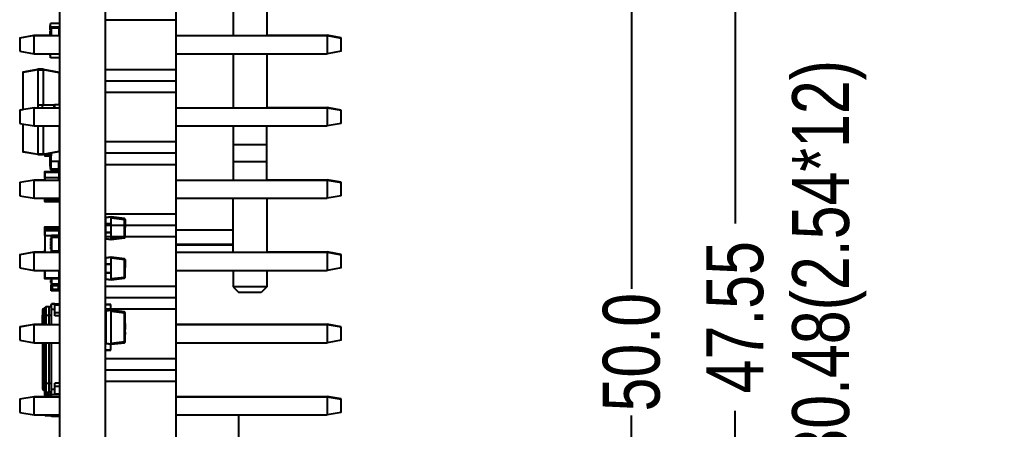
# Model space of a CAD drawing. Header units: inches. Extents: x -29 to 164, y -51 to 83.
# Drawn here: x -28.01 to 6.91, y 14.57 to 28.96 of the extents above; entities that cross this region are included whole.
import ezdxf

# ---------------------------------------------------------------- set-up
doc = ezdxf.new("R2010")
doc.units = ezdxf.units.IN
doc.header["$LTSCALE"] = 1.21
doc.header["$MEASUREMENT"] = 0
doc.header["$PDMODE"] = 3
doc.header["$PDSIZE"] = 0.3125
doc.layers.get('0').update_dxf_attribs({"linetype": 'CONTINUOUS'})
doc.layers.get('Defpoints').update_dxf_attribs({"linetype": 'CONTINUOUS'})
doc.layers.add('DIM', color=3, linetype='CONTINUOUS')
doc.styles.get("Standard").update_dxf_attribs({"font": 'txt', "width": 0.8})
doc.dimstyles.get("Standard").update_dxf_attribs({"dimtxt": 0.15625, "dimasz": 0.1875, "dimexe": 0.125, "dimexo": 0.0625, "dimgap": 0.09, "dimtad": 0, "dimtih": 1, "dimtoh": 1, "dimzin": 4, "dimdsep": 46, "dimtxsty": 'STANDARD', "dimblk": '_FILLED', "dimblk1": '_FILLED', "dimblk2": '_FILLED', "dimcen": 0.09, "dimazin": 1, "dimtp": 0.01, "dimtm": 0.01, "dimtfac": 1, "dimtofl": 0, "dimtmove": 0, "dimatfit": 3, "dimldrblk": '_FILLED', "dimfxl": 1, "dimtolj": 1, "dimtzin": 4, "dimarcsym": 0})

# ---------------------------------------------------------------- blocks, each defined once
blk = doc.blocks.new('_FILLED')
at = {"color": 0, "linetype": 'ByBlock'}
blk.add_solid([(0, 0), (-1, 0.167), (-1, -0.167)], dxfattribs=at)
blk = doc.blocks.new('*D3')
at = {"layer": 'Defpoints', "color": 0}
for p in [(9.128, 35.713), (0.441, 5.233), (9.135, 5.233)]:
    blk.add_point(p, dxfattribs=at)
at = {"layer": 'DIM', "color": 0, "lineweight": -2}
for p, q in [((9.066, 35.713), (0.316, 35.713)), ((0.441, 33.713), (0.441, 29.496)), ((0.441, 7.233), (0.441, 11.45)), ((9.072, 5.233), (0.316, 5.233))]:
    blk.add_line(p, q, dxfattribs=at)
at = {"layer": 'DIM', "color": 0, "lineweight": -2, "xscale": 2, "yscale": 2, "zscale": 2}
for p, rotation in [((0.441, 35.713), 90), ((0.441, 5.233), 270)]:
    blk.add_blockref('_FILLED', p, dxfattribs=dict(at, rotation=rotation))
at = {"layer": 'DIM', "color": 0, "insert": (0.441, 20.473), "char_height": 2, "attachment_point": 5, "rotation": 90}
blk.add_mtext('\\A1;30.48(2.54*12)', dxfattribs=at)
blk = doc.blocks.new('*D4')
at = {"layer": 'Defpoints', "color": 0}
for p in [(-6.502, 42.283), (9.879, 42.283), (9.889, -7.727)]:
    blk.add_point(p, dxfattribs=at)
at = {"layer": 'DIM', "color": 0, "lineweight": -2}
for p, q in [((9.816, 42.283), (-6.627, 42.283)), ((-6.502, 40.283), (-6.502, 19.501)), ((-6.502, -5.727), (-6.502, 15.055)), ((9.827, -7.727), (-6.627, -7.727))]:
    blk.add_line(p, q, dxfattribs=at)
at = {"layer": 'DIM', "color": 0, "lineweight": -2, "xscale": 2, "yscale": 2, "zscale": 2}
for p, rotation in [((-6.502, 42.283), 90), ((-6.502, -7.727), 270)]:
    blk.add_blockref('_FILLED', p, dxfattribs=dict(at, rotation=rotation))
at = {"layer": 'DIM', "color": 0, "insert": (-6.502, 17.278), "char_height": 2, "attachment_point": 5, "rotation": 90}
blk.add_mtext('\\A1;50.0', dxfattribs=at)
blk = doc.blocks.new('*D11')
at = {"layer": 'Defpoints', "color": 0}
for p in [(-2.864, 42.283), (10.339, 42.283), (10.339, -5.267)]:
    blk.add_point(p, dxfattribs=at)
at = {"layer": 'DIM', "color": 0, "lineweight": -2}
for p, q in [((10.276, 42.283), (-2.989, 42.283)), ((-2.864, 40.283), (-2.864, 21.798)), ((-2.864, -3.267), (-2.864, 15.218)), ((10.276, -5.267), (-2.989, -5.267))]:
    blk.add_line(p, q, dxfattribs=at)
at = {"layer": 'DIM', "color": 0, "lineweight": -2, "xscale": 2, "yscale": 2, "zscale": 2}
for p, rotation in [((-2.864, 42.283), 90), ((-2.864, -5.267), 270)]:
    blk.add_blockref('_FILLED', p, dxfattribs=dict(at, rotation=rotation))
at = {"layer": 'DIM', "color": 0, "insert": (-2.864, 18.508), "char_height": 2, "attachment_point": 5, "rotation": 90}
blk.add_mtext('\\A1;47.55', dxfattribs=at)

msp = doc.modelspace()

# ---------------------------------------------------------------- linework, layer by layer
at = {"color": 7, "linetype": 'Continuous'}
for p, q in [((-26.608, -7.727), (-26.608, 42.283)), ((-25.008, 42.283), (-25.008, -7.727)), ((-22.508, 3.963), (-22.508, 36.583)), ((-20.508, 30.313), (-20.508, 28.413)), ((-19.328, 30.313), (-19.328, 28.413)), ((-26.943, 28.602), (-26.943, 28.76)), ((-26.933, 28.76), (-26.943, 28.76)), ((-26.933, 28.756), (-26.943, 28.756)), ((-26.933, 28.701), (-26.933, 28.841)), ((-26.608, 28.841), (-26.933, 28.841)), ((-26.608, 28.841), (-26.933, 28.841)), ((-26.933, 28.7), (-26.933, 28.701)), ((-26.608, 28.701), (-26.933, 28.701)), ((-26.608, 28.701), (-26.933, 28.701)), ((-26.933, 28.699), (-26.933, 28.7)), ((-26.608, 28.7), (-26.933, 28.7)), ((-26.608, 28.7), (-26.933, 28.7)), ((-26.933, 28.599), (-26.933, 28.699)), ((-26.608, 28.699), (-26.933, 28.699)), ((-26.608, 28.699), (-26.933, 28.699)), ((-26.933, 28.649), (-26.908, 28.649)), ((-26.908, 28.841), (-26.908, 28.841)), ((-26.908, 28.674), (-26.908, 28.413)), ((-26.633, 28.674), (-26.908, 28.674)), ((-26.633, 28.841), (-26.633, 28.841)), ((-26.633, 28.674), (-26.633, 28.413)), ((-25.008, 28.963), (-22.508, 28.963)), ((-28.008, 28.334), (-27.508, 28.422)), ((-27.508, 28.413), (-28.008, 28.325)), ((-28.008, 28.334), (-28.008, 28.325)), ((-28.008, 28.325), (-28.008, 27.861)), ((-27.508, 28.413), (-27.508, 28.422)), ((-27.508, 28.422), (-26.943, 28.422)), ((-27.508, 27.773), (-27.508, 28.413)), ((-27.508, 28.413), (-26.608, 28.413)), ((-26.933, 28.606), (-26.943, 28.606)), ((-26.933, 28.602), (-26.943, 28.602)), ((-26.943, 28.461), (-26.943, 28.565)), ((-26.933, 28.565), (-26.943, 28.565)), ((-26.933, 28.564), (-26.943, 28.564)), ((-26.933, 28.563), (-26.943, 28.563)), ((-26.933, 28.513), (-26.943, 28.513)), ((-26.933, 28.461), (-26.943, 28.461)), ((-26.943, 28.413), (-26.943, 28.449)), ((-26.933, 28.449), (-26.943, 28.449)), ((-26.933, 28.449), (-26.943, 28.449)), ((-26.933, 28.448), (-26.943, 28.448)), ((-26.933, 28.442), (-26.943, 28.442)), ((-26.933, 28.599), (-26.933, 28.413)), ((-26.933, 28.599), (-26.908, 28.599)), ((-26.633, 28.599), (-26.608, 28.599)), ((-26.608, 28.511), (-26.633, 28.511)), ((-26.633, 28.422), (-26.608, 28.422)), ((-22.508, 28.413), (-17.208, 28.413)), ((-19.328, 28.422), (-17.208, 28.422)), ((-17.208, 28.422), (-17.208, 28.413)), ((-16.708, 28.334), (-17.208, 28.422)), ((-17.208, 28.413), (-17.208, 27.773)), ((-17.208, 28.413), (-16.708, 28.325)), ((-16.708, 28.325), (-16.708, 28.334)), ((-16.708, 27.861), (-16.708, 28.325)), ((-28.008, 27.861), (-27.508, 27.773)), ((-27.508, 27.773), (-26.608, 27.773)), ((-26.943, 27.708), (-26.943, 27.773)), ((-26.933, 27.708), (-26.943, 27.708)), ((-26.933, 27.627), (-26.933, 27.773)), ((-26.608, 27.627), (-26.933, 27.627)), ((-22.508, 27.773), (-17.208, 27.773)), ((-20.508, 27.773), (-20.508, 25.873)), ((-19.328, 27.773), (-19.328, 25.873)), ((-16.708, 27.861), (-17.208, 27.773)), ((-27.908, 27.113), (-27.908, 25.803)), ((-27.908, 27.113), (-27.891, 27.113)), ((-27.891, 27.133), (-27.373, 27.224)), ((-27.373, 27.205), (-27.891, 27.113)), ((-27.891, 27.113), (-27.891, 27.133)), ((-27.891, 25.806), (-27.891, 27.113)), ((-27.193, 27.224), (-27.373, 27.224)), ((-27.373, 27.205), (-27.373, 27.224)), ((-27.373, 27.204), (-27.373, 25.873)), ((-27.373, 27.204), (-27.193, 27.204)), ((-27.193, 27.224), (-26.624, 27.124)), ((-27.193, 27.204), (-27.193, 27.224)), ((-27.193, 27.205), (-27.193, 25.974)), ((-26.624, 27.104), (-27.193, 27.205)), ((-26.624, 27.124), (-26.624, 27.104)), ((-26.624, 27.104), (-26.624, 25.974)), ((-25.008, 27.223), (-22.508, 27.223)), ((-25.008, 26.823), (-22.508, 26.823)), ((-25.008, 26.423), (-22.508, 26.423)), ((-27.508, 25.873), (-28.008, 25.785)), ((-27.508, 25.233), (-27.508, 25.873)), ((-27.508, 25.873), (-26.608, 25.873)), ((-27.373, 25.974), (-26.788, 25.974)), ((-27.218, 25.873), (-27.218, 25.974)), ((-26.805, 25.873), (-26.805, 25.974)), ((-26.788, 25.974), (-26.788, 25.873)), ((-26.608, 25.974), (-26.788, 25.974)), ((-22.508, 25.873), (-17.208, 25.873)), ((-19.328, 25.882), (-17.208, 25.882)), ((-17.208, 25.882), (-17.208, 25.873)), ((-16.708, 25.794), (-17.208, 25.882)), ((-17.208, 25.873), (-17.208, 25.233)), ((-17.208, 25.873), (-16.708, 25.785)), ((-28.008, 25.794), (-27.908, 25.812)), ((-28.008, 25.794), (-28.008, 25.785)), ((-28.008, 25.785), (-28.008, 25.321)), ((-16.708, 25.785), (-16.708, 25.794)), ((-16.708, 25.321), (-16.708, 25.785)), ((-28.008, 25.321), (-27.508, 25.233)), ((-27.908, 25.303), (-27.908, 24.335)), ((-27.891, 24.335), (-27.891, 25.3)), ((-27.508, 25.233), (-26.608, 25.233)), ((-27.373, 25.233), (-27.373, 24.244)), ((-27.193, 25.233), (-27.193, 24.244)), ((-26.624, 25.233), (-26.624, 24.344)), ((-22.508, 25.233), (-17.208, 25.233)), ((-20.508, 25.233), (-20.508, 23.333)), ((-19.328, 23.333), (-19.328, 25.233)), ((-16.708, 25.321), (-17.208, 25.233)), ((-25.008, 24.683), (-22.508, 24.683)), ((-19.328, 24.574), (-20.508, 24.574)), ((-27.891, 24.335), (-27.908, 24.335)), ((-27.891, 24.335), (-27.373, 24.244)), ((-27.891, 24.316), (-27.891, 24.335)), ((-27.373, 24.224), (-27.891, 24.316)), ((-27.193, 24.244), (-27.373, 24.244)), ((-27.373, 24.224), (-27.373, 24.244)), ((-27.373, 24.224), (-27.193, 24.224)), ((-27.193, 24.244), (-26.624, 24.344)), ((-26.624, 24.325), (-27.193, 24.224)), ((-27.193, 24.224), (-27.193, 24.244)), ((-27.143, 24.233), (-27.143, 24.207)), ((-26.943, 24.207), (-27.143, 24.207)), ((-27.123, 24.187), (-27.123, 24.237)), ((-27.123, 24.187), (-26.933, 24.187)), ((-26.943, 24.193), (-26.943, 24.229)), ((-26.933, 24.229), (-26.943, 24.229)), ((-26.933, 24.216), (-26.943, 24.216)), ((-26.933, 24.193), (-26.943, 24.193)), ((-26.943, 24.054), (-26.943, 24.156)), ((-26.933, 24.156), (-26.943, 24.156)), ((-26.933, 24.104), (-26.943, 24.104)), ((-26.933, 24.267), (-26.933, 24.27)), ((-26.933, 23.737), (-26.933, 24.267)), ((-26.909, 24.267), (-26.933, 24.267)), ((-26.909, 24.274), (-26.909, 24.177)), ((-26.909, 24.262), (-26.908, 24.262)), ((-26.909, 24.223), (-26.908, 24.223)), ((-26.908, 24.215), (-26.909, 24.215)), ((-26.909, 24.193), (-26.908, 24.193)), ((-26.909, 24.179), (-26.908, 24.179)), ((-26.909, 24.177), (-26.908, 24.177)), ((-26.908, 23.712), (-26.908, 24.275)), ((-26.624, 24.344), (-26.624, 24.325)), ((-25.008, 24.283), (-22.508, 24.283)), ((-26.933, 24.054), (-26.943, 24.054)), ((-26.943, 23.939), (-26.943, 24.041)), ((-26.933, 24.041), (-26.943, 24.041)), ((-26.933, 23.939), (-26.943, 23.939)), ((-26.943, 23.823), (-26.943, 23.925)), ((-26.933, 23.925), (-26.943, 23.925)), ((-26.933, 23.873), (-26.943, 23.873)), ((-26.933, 23.823), (-26.943, 23.823)), ((-26.908, 23.787), (-26.933, 23.787)), ((-26.608, 23.982), (-26.908, 23.982)), ((-26.633, 23.712), (-26.633, 23.982)), ((-26.608, 23.787), (-26.633, 23.787)), ((-26.633, 23.787), (-26.608, 23.787)), ((-25.008, 23.883), (-22.508, 23.883)), ((-19.328, 23.968), (-20.508, 23.968)), ((-27.143, 23.604), (-27.143, 23.38)), ((-27.143, 23.604), (-26.623, 23.604)), ((-27.143, 23.424), (-26.623, 23.424)), ((-27.133, 23.424), (-27.133, 23.333)), ((-27.123, 23.424), (-27.123, 23.624)), ((-26.643, 23.624), (-27.123, 23.624)), ((-27.123, 23.624), (-26.643, 23.624)), ((-27.113, 23.333), (-27.113, 23.424)), ((-26.933, 23.737), (-26.933, 23.687)), ((-26.933, 23.737), (-26.908, 23.737)), ((-26.608, 23.687), (-26.933, 23.687)), ((-26.633, 23.712), (-26.908, 23.712)), ((-26.653, 23.424), (-26.653, 23.333)), ((-26.643, 23.624), (-26.643, 23.424)), ((-26.633, 23.333), (-26.633, 23.424)), ((-26.633, 23.399), (-26.608, 23.399)), ((-26.623, 23.424), (-26.623, 23.604)), ((-26.608, 23.465), (-26.623, 23.465)), ((-26.608, 23.465), (-26.623, 23.465)), ((-28.008, 23.254), (-27.508, 23.342)), ((-27.508, 23.333), (-28.008, 23.245)), ((-28.008, 23.254), (-28.008, 23.245)), ((-28.008, 23.245), (-28.008, 22.781)), ((-27.508, 23.333), (-27.508, 23.342)), ((-27.508, 23.342), (-27.133, 23.342)), ((-27.508, 22.693), (-27.508, 23.333)), ((-27.508, 23.333), (-26.608, 23.333)), ((-27.143, 23.38), (-27.133, 23.38)), ((-26.633, 23.368), (-26.608, 23.368)), ((-22.508, 23.333), (-17.208, 23.333)), ((-19.328, 23.342), (-17.208, 23.342)), ((-17.208, 23.342), (-17.208, 23.333)), ((-16.708, 23.254), (-17.208, 23.342)), ((-17.208, 23.333), (-17.208, 22.693)), ((-17.208, 23.333), (-16.708, 23.245)), ((-16.708, 23.245), (-16.708, 23.254)), ((-16.708, 22.781), (-16.708, 23.245)), ((-28.008, 22.781), (-27.508, 22.693)), ((-16.708, 22.781), (-17.208, 22.693)), ((-27.508, 22.693), (-26.608, 22.693)), ((-27.143, 22.693), (-27.143, 22.6)), ((-27.123, 22.644), (-27.143, 22.644)), ((-27.123, 22.6), (-27.143, 22.6)), ((-27.123, 22.58), (-27.123, 22.693)), ((-26.623, 22.644), (-27.123, 22.644)), ((-27.123, 22.624), (-26.643, 22.624)), ((-26.623, 22.6), (-27.123, 22.6)), ((-27.123, 22.58), (-26.643, 22.58)), ((-26.643, 22.693), (-26.643, 22.58)), ((-26.623, 22.6), (-26.623, 22.693)), ((-22.508, 22.693), (-17.208, 22.693)), ((-20.508, 20.793), (-20.508, 22.693)), ((-19.328, 22.693), (-19.328, 20.793)), ((-25.008, 22.143), (-22.508, 22.143)), ((-27.143, 21.657), (-27.143, 21.558)), ((-27.143, 21.657), (-26.623, 21.657)), ((-27.123, 21.678), (-26.643, 21.678)), ((-27.123, 21.578), (-27.123, 21.677)), ((-26.643, 21.677), (-27.123, 21.677)), ((-26.643, 21.677), (-26.643, 21.578)), ((-26.623, 21.558), (-26.623, 21.657)), ((-25.008, 21.743), (-22.508, 21.743)), ((-24.309, 21.588), (-24.309, 21.688)), ((-24.308, 21.61), (-24.308, 21.665)), ((-27.143, 21.558), (-27.143, 21.378)), ((-27.143, 21.558), (-26.623, 21.558)), ((-27.143, 21.378), (-26.898, 21.378)), ((-27.133, 21.378), (-27.133, 20.793)), ((-27.123, 21.378), (-27.123, 21.578)), ((-26.643, 21.578), (-27.123, 21.578)), ((-27.123, 21.578), (-26.643, 21.578)), ((-27.113, 20.793), (-27.113, 21.378)), ((-26.913, 21.352), (-26.913, 20.804)), ((-26.913, 21.352), (-26.608, 21.352)), ((-26.913, 21.322), (-26.608, 21.322)), ((-26.882, 20.804), (-26.882, 21.383)), ((-26.638, 21.383), (-26.882, 21.383)), ((-26.638, 21.383), (-26.882, 21.383)), ((-26.643, 21.578), (-26.643, 21.383)), ((-26.638, 21.383), (-26.638, 20.804)), ((-26.623, 21.379), (-26.623, 21.558)), ((-26.623, 21.452), (-26.608, 21.452)), ((-26.623, 21.421), (-26.608, 21.421)), ((-25.008, 21.343), (-22.508, 21.343)), ((-20.508, 21.574), (-22.508, 21.574)), ((-26.915, 21.204), (-26.915, 21.278)), ((-26.915, 21.278), (-26.913, 21.278)), ((-26.915, 21.278), (-26.913, 21.278)), ((-26.915, 21.267), (-26.913, 21.267)), ((-26.913, 21.215), (-26.915, 21.215)), ((-26.915, 21.204), (-26.913, 21.204)), ((-26.915, 21.102), (-26.915, 21.176)), ((-26.913, 21.176), (-26.915, 21.176)), ((-26.913, 21.175), (-26.915, 21.175)), ((-26.915, 21.139), (-26.913, 21.139)), ((-26.915, 21.102), (-26.913, 21.102)), ((-26.915, 20.995), (-26.915, 21.072)), ((-26.915, 21.072), (-26.913, 21.072)), ((-26.915, 21.072), (-26.913, 21.072)), ((-26.915, 20.995), (-26.913, 20.995)), ((-26.915, 20.897), (-26.915, 20.971)), ((-26.913, 20.971), (-26.915, 20.971)), ((-26.913, 20.971), (-26.915, 20.971)), ((-22.508, 21.074), (-20.508, 21.074)), ((-22.508, 21.054), (-20.508, 21.054)), ((-28.008, 20.714), (-27.508, 20.802)), ((-27.508, 20.793), (-28.008, 20.705)), ((-28.008, 20.714), (-28.008, 20.705)), ((-28.008, 20.705), (-28.008, 20.241)), ((-27.508, 20.793), (-27.508, 20.802)), ((-27.508, 20.802), (-27.143, 20.802)), ((-27.508, 20.153), (-27.508, 20.793)), ((-27.508, 20.793), (-26.608, 20.793)), ((-27.143, 20.878), (-27.133, 20.878)), ((-27.143, 20.877), (-27.143, 20.793)), ((-27.133, 20.877), (-27.143, 20.877)), ((-26.915, 20.934), (-26.913, 20.934)), ((-26.915, 20.897), (-26.913, 20.897)), ((-26.882, 20.834), (-26.913, 20.834)), ((-26.638, 20.804), (-26.913, 20.804)), ((-26.608, 20.834), (-26.912, 20.834)), ((-22.508, 20.793), (-17.208, 20.793)), ((-19.328, 20.802), (-17.208, 20.802)), ((-17.208, 20.802), (-17.208, 20.793)), ((-16.708, 20.714), (-17.208, 20.802)), ((-17.208, 20.793), (-17.208, 20.153)), ((-17.208, 20.793), (-16.708, 20.705)), ((-16.708, 20.705), (-16.708, 20.714)), ((-16.708, 20.241), (-16.708, 20.705)), ((-24.309, 20.173), (-24.309, 20.273)), ((-28.008, 20.241), (-27.508, 20.153)), ((-27.508, 20.153), (-26.608, 20.153)), ((-27.143, 20.153), (-27.143, 19.886)), ((-27.123, 19.866), (-27.123, 20.153)), ((-26.643, 20.153), (-26.643, 19.866)), ((-26.623, 19.886), (-26.623, 20.153)), ((-24.308, 20.196), (-24.308, 20.251)), ((-22.508, 20.153), (-17.208, 20.153)), ((-20.508, 20.153), (-20.508, 19.574)), ((-19.328, 20.153), (-19.328, 19.574)), ((-16.708, 20.241), (-17.208, 20.153)), ((-27.123, 19.886), (-27.143, 19.886)), ((-26.623, 19.886), (-27.123, 19.886)), ((-27.123, 19.866), (-26.643, 19.866)), ((-26.915, 19.833), (-26.915, 19.866)), ((-26.915, 19.833), (-26.913, 19.833)), ((-26.915, 19.731), (-26.915, 19.805)), ((-26.915, 19.805), (-26.913, 19.805)), ((-26.915, 19.805), (-26.913, 19.805)), ((-26.915, 19.805), (-26.913, 19.805)), ((-26.915, 19.805), (-26.913, 19.805)), ((-26.915, 19.796), (-26.913, 19.796)), ((-26.915, 19.759), (-26.913, 19.759)), ((-26.913, 19.742), (-26.915, 19.742)), ((-26.915, 19.731), (-26.913, 19.731)), ((-26.913, 19.866), (-26.913, 19.656)), ((-26.882, 19.687), (-26.913, 19.687)), ((-26.638, 19.656), (-26.913, 19.656)), ((-26.912, 19.687), (-26.608, 19.687)), ((-26.908, 19.431), (-26.908, 19.64)), ((-26.858, 19.581), (-26.908, 19.581)), ((-26.882, 19.626), (-26.882, 19.866)), ((-26.882, 19.626), (-26.638, 19.626)), ((-26.858, 19.481), (-26.858, 19.581)), ((-26.658, 19.626), (-26.658, 19.481)), ((-26.638, 19.867), (-26.638, 19.626)), ((-26.608, 19.631), (-26.621, 19.631)), ((-25.008, 19.603), (-22.508, 19.603)), ((-20.508, 19.574), (-20.308, 19.374)), ((-19.328, 19.574), (-20.508, 19.574)), ((-19.328, 19.574), (-19.528, 19.374)), ((-26.658, 19.481), (-26.908, 19.481)), ((-26.608, 19.431), (-26.908, 19.431)), ((-19.528, 19.374), (-20.308, 19.374)), ((-27.108, 18.86), (-27.108, 18.856)), ((-27.108, 18.858), (-27.108, 18.856)), ((-27.108, 18.253), (-27.108, 18.856)), ((-27.088, 18.876), (-27.098, 18.873)), ((-27.088, 18.876), (-27.094, 18.875)), ((-27.088, 18.253), (-27.088, 18.876)), ((-26.973, 18.876), (-27.088, 18.876)), ((-26.973, 18.253), (-26.973, 18.876)), ((-26.898, 18.253), (-26.898, 18.976)), ((-26.898, 18.976), (-26.608, 18.976)), ((-26.778, 18.976), (-26.898, 18.976)), ((-26.778, 18.555), (-26.778, 18.976)), ((-26.778, 18.946), (-26.608, 18.946)), ((-25.008, 19.203), (-22.508, 19.203)), ((-27.218, 18.253), (-27.218, 18.585)), ((-27.208, 18.585), (-27.218, 18.585)), ((-27.208, 18.766), (-27.208, 18.253)), ((-27.108, 18.576), (-27.208, 18.576)), ((-27.148, 18.253), (-27.148, 18.826)), ((-27.128, 18.826), (-27.148, 18.826)), ((-27.128, 18.253), (-27.128, 18.826)), ((-27.088, 18.576), (-26.973, 18.576)), ((-26.973, 18.576), (-26.898, 18.578)), ((-26.778, 18.775), (-26.898, 18.775)), ((-26.778, 18.675), (-26.608, 18.675)), ((-26.608, 18.555), (-26.778, 18.555)), ((-25.008, 18.803), (-22.508, 18.803)), ((-28.008, 18.174), (-27.508, 18.262)), ((-27.508, 18.253), (-28.008, 18.165)), ((-28.008, 18.174), (-28.008, 18.165)), ((-28.008, 18.165), (-28.008, 17.701)), ((-27.508, 18.253), (-27.508, 18.262)), ((-27.508, 18.262), (-27.218, 18.262)), ((-27.508, 17.613), (-27.508, 18.253)), ((-27.508, 18.253), (-26.608, 18.253)), ((-24.309, 18.287), (-24.309, 18.187)), ((-24.308, 18.257), (-24.308, 18.217)), ((-22.508, 18.262), (-17.208, 18.262)), ((-22.508, 18.253), (-17.208, 18.253)), ((-16.708, 18.174), (-17.208, 18.262)), ((-17.208, 18.262), (-17.208, 18.253)), ((-17.208, 18.253), (-16.708, 18.165)), ((-17.208, 18.253), (-17.208, 17.613)), ((-16.708, 18.165), (-16.708, 18.174)), ((-16.708, 17.701), (-16.708, 18.165)), ((-28.008, 17.701), (-27.508, 17.613)), ((-27.508, 17.613), (-26.608, 17.613)), ((-27.208, 17.613), (-27.208, 15.986)), ((-27.148, 15.926), (-27.148, 17.613)), ((-27.128, 15.926), (-27.128, 17.613)), ((-27.108, 17.613), (-27.108, 15.896)), ((-27.088, 15.876), (-27.088, 17.613)), ((-26.973, 15.876), (-26.973, 17.613)), ((-26.898, 15.776), (-26.898, 17.613)), ((-22.508, 17.613), (-17.208, 17.613)), ((-16.708, 17.701), (-17.208, 17.613)), ((-25.008, 17.063), (-22.508, 17.063)), ((-25.008, 16.663), (-22.508, 16.663)), ((-27.208, 16.176), (-27.108, 16.176)), ((-27.108, 16.177), (-27.088, 16.176)), ((-26.973, 16.176), (-27.088, 16.176)), ((-26.898, 16.173), (-26.973, 16.176)), ((-26.778, 15.776), (-26.778, 16.196)), ((-26.608, 16.196), (-26.778, 16.196)), ((-26.608, 16.075), (-26.778, 16.075)), ((-25.008, 16.263), (-22.508, 16.263)), ((-28.008, 15.634), (-27.508, 15.722)), ((-27.508, 15.713), (-28.008, 15.625)), ((-27.508, 15.713), (-27.508, 15.722)), ((-27.508, 15.722), (-27.133, 15.722)), ((-27.508, 15.073), (-27.508, 15.713)), ((-27.508, 15.713), (-26.608, 15.713)), ((-27.148, 15.926), (-27.128, 15.926)), ((-27.143, 15.926), (-27.143, 15.796)), ((-26.898, 15.796), (-27.143, 15.796)), ((-27.133, 15.779), (-27.133, 15.713)), ((-27.123, 15.776), (-27.123, 15.925)), ((-27.123, 15.776), (-26.898, 15.776)), ((-27.113, 15.713), (-27.113, 15.776)), ((-27.088, 15.876), (-26.973, 15.876)), ((-26.943, 15.713), (-26.943, 15.759)), ((-26.933, 15.759), (-26.943, 15.759)), ((-26.933, 15.776), (-26.933, 15.713)), ((-26.915, 15.713), (-26.915, 15.755)), ((-26.915, 15.755), (-26.913, 15.755)), ((-26.915, 15.754), (-26.913, 15.754)), ((-26.915, 15.754), (-26.913, 15.754)), ((-26.915, 15.743), (-26.913, 15.743)), ((-26.913, 15.776), (-26.913, 15.713)), ((-26.909, 15.735), (-26.909, 15.713)), ((-26.909, 15.735), (-26.908, 15.735)), ((-26.908, 15.713), (-26.908, 15.776)), ((-26.898, 15.975), (-26.778, 15.975)), ((-26.608, 15.776), (-26.898, 15.776)), ((-26.608, 15.806), (-26.778, 15.806)), ((-22.508, 15.722), (-17.208, 15.722)), ((-22.508, 15.713), (-17.208, 15.713)), ((-16.708, 15.634), (-17.208, 15.722)), ((-17.208, 15.722), (-17.208, 15.713)), ((-17.208, 15.713), (-16.708, 15.625)), ((-17.208, 15.713), (-17.208, 15.073)), ((-28.008, 15.634), (-28.008, 15.625)), ((-28.008, 15.625), (-28.008, 15.161)), ((-16.708, 15.625), (-16.708, 15.634)), ((-16.708, 15.161), (-16.708, 15.625)), ((-28.008, 15.161), (-27.508, 15.073)), ((-27.508, 15.073), (-26.608, 15.073)), ((-27.123, 15.057), (-27.123, 15.073)), ((-27.123, 15.057), (-26.908, 15.057)), ((-26.908, 15.054), (-26.908, 15.073)), ((-26.608, 15.054), (-26.908, 15.054)), ((-26.882, 15.029), (-26.882, 15.054)), ((-26.882, 15.029), (-26.638, 15.029)), ((-26.638, 15.054), (-26.638, 15.029)), ((-22.508, 15.073), (-17.208, 15.073)), ((-20.308, 13.173), (-20.308, 15.073)), ((-16.708, 15.161), (-17.208, 15.073))]:
    msp.add_line(p, q, dxfattribs=at)
at = {"color": 6, "linetype": 'Continuous'}
for p, q in [((-24.988, 22.013), (-24.798, 22.037)), ((-24.798, 22.036), (-24.988, 22.013)), ((-24.988, 21.262), (-24.988, 22.013)), ((-24.798, 22.037), (-24.334, 21.98)), ((-24.334, 21.979), (-24.798, 22.036)), ((-24.798, 21.269), (-24.798, 22.007)), ((-24.334, 21.95), (-24.798, 22.007)), ((-24.798, 22.007), (-24.334, 21.95)), ((-24.808, 21.788), (-25.008, 21.788)), ((-25.008, 21.787), (-24.808, 21.787)), ((-24.808, 21.788), (-24.808, 21.488)), ((-24.334, 21.95), (-24.334, 21.98)), ((-24.334, 21.979), (-24.334, 21.95)), ((-24.334, 21.325), (-24.334, 21.95)), ((-24.334, 21.95), (-24.308, 21.95)), ((-24.308, 21.95), (-24.334, 21.95)), ((-24.309, 21.688), (-24.309, 21.95)), ((-24.308, 21.95), (-24.309, 21.95)), ((-24.309, 21.688), (-24.308, 21.688)), ((-24.309, 21.688), (-24.308, 21.688)), ((-24.309, 21.686), (-24.308, 21.686)), ((-24.308, 21.686), (-24.309, 21.686)), ((-24.309, 21.671), (-24.308, 21.671)), ((-24.309, 21.669), (-24.308, 21.669)), ((-24.308, 21.665), (-24.309, 21.665)), ((-24.309, 21.664), (-24.308, 21.664)), ((-24.309, 21.664), (-24.308, 21.664)), ((-24.309, 21.664), (-24.308, 21.664)), ((-24.309, 21.661), (-24.308, 21.661)), ((-24.309, 21.66), (-24.308, 21.66)), ((-24.308, 21.658), (-24.309, 21.658)), ((-24.309, 21.65), (-24.308, 21.65)), ((-24.308, 21.95), (-24.308, 21.665)), ((-24.808, 21.488), (-25.008, 21.487)), ((-25.008, 21.488), (-24.808, 21.488)), ((-24.798, 21.269), (-24.334, 21.326)), ((-24.334, 21.325), (-24.798, 21.269)), ((-24.334, 21.326), (-24.308, 21.326)), ((-24.334, 21.296), (-24.334, 21.326)), ((-24.308, 21.325), (-24.334, 21.325)), ((-24.334, 21.325), (-24.334, 21.296)), ((-24.309, 21.646), (-24.308, 21.646)), ((-24.309, 21.644), (-24.308, 21.644)), ((-24.309, 21.644), (-24.308, 21.644)), ((-24.308, 21.643), (-24.309, 21.643)), ((-24.309, 21.641), (-24.308, 21.641)), ((-24.309, 21.639), (-24.308, 21.639)), ((-24.308, 21.638), (-24.309, 21.638)), ((-24.308, 21.638), (-24.309, 21.638)), ((-24.308, 21.637), (-24.309, 21.637)), ((-24.308, 21.637), (-24.309, 21.637)), ((-24.308, 21.625), (-24.309, 21.625)), ((-24.309, 21.625), (-24.308, 21.625)), ((-24.309, 21.621), (-24.308, 21.621)), ((-24.309, 21.617), (-24.308, 21.617)), ((-24.309, 21.616), (-24.308, 21.616)), ((-24.309, 21.611), (-24.308, 21.611)), ((-24.308, 21.611), (-24.309, 21.611)), ((-24.309, 21.61), (-24.308, 21.61)), ((-24.308, 21.606), (-24.309, 21.606)), ((-24.308, 21.606), (-24.309, 21.606)), ((-24.308, 21.604), (-24.309, 21.604)), ((-24.309, 21.589), (-24.308, 21.589)), ((-24.309, 21.326), (-24.309, 21.588)), ((-24.308, 21.588), (-24.309, 21.588)), ((-24.308, 21.588), (-24.309, 21.588)), ((-24.309, 21.326), (-24.308, 21.326)), ((-24.308, 21.325), (-24.308, 21.61)), ((-24.988, 21.262), (-24.798, 21.239)), ((-24.798, 21.239), (-24.988, 21.262)), ((-24.798, 21.239), (-24.334, 21.296)), ((-24.334, 21.296), (-24.798, 21.239)), ((-24.798, 20.622), (-24.988, 20.598)), ((-24.988, 20.598), (-24.798, 20.622)), ((-24.798, 20.622), (-24.334, 20.565)), ((-24.334, 20.565), (-24.798, 20.622)), ((-25.008, 20.373), (-24.808, 20.373)), ((-24.808, 20.373), (-25.008, 20.373)), ((-24.988, 19.847), (-24.988, 20.598)), ((-24.808, 20.373), (-24.808, 20.073)), ((-24.798, 19.854), (-24.798, 20.592)), ((-24.334, 20.535), (-24.798, 20.592)), ((-24.798, 20.592), (-24.334, 20.535)), ((-24.334, 20.565), (-24.334, 20.535)), ((-24.334, 20.535), (-24.334, 20.565)), ((-24.334, 19.911), (-24.334, 20.535)), ((-24.334, 20.535), (-24.308, 20.535)), ((-24.308, 20.535), (-24.334, 20.535)), ((-24.309, 20.273), (-24.309, 20.535)), ((-24.308, 20.535), (-24.309, 20.535)), ((-24.309, 20.273), (-24.308, 20.273)), ((-24.309, 20.273), (-24.308, 20.273)), ((-24.309, 20.271), (-24.308, 20.271)), ((-24.308, 20.271), (-24.309, 20.271)), ((-24.309, 20.256), (-24.308, 20.256)), ((-24.309, 20.254), (-24.308, 20.254)), ((-24.308, 20.535), (-24.308, 20.251)), ((-24.808, 20.073), (-25.008, 20.073)), ((-25.008, 20.073), (-24.808, 20.073)), ((-24.334, 19.911), (-24.798, 19.854)), ((-24.798, 19.854), (-24.334, 19.911)), ((-24.308, 19.911), (-24.334, 19.911)), ((-24.334, 19.911), (-24.308, 19.911)), ((-24.334, 19.911), (-24.334, 19.881)), ((-24.334, 19.881), (-24.334, 19.911)), ((-24.308, 20.251), (-24.309, 20.251)), ((-24.309, 20.249), (-24.308, 20.249)), ((-24.309, 20.249), (-24.308, 20.249)), ((-24.309, 20.249), (-24.308, 20.249)), ((-24.309, 20.246), (-24.308, 20.246)), ((-24.309, 20.246), (-24.308, 20.246)), ((-24.308, 20.243), (-24.309, 20.243)), ((-24.309, 20.236), (-24.308, 20.236)), ((-24.309, 20.232), (-24.308, 20.232)), ((-24.309, 20.23), (-24.308, 20.23)), ((-24.309, 20.229), (-24.308, 20.229)), ((-24.308, 20.228), (-24.309, 20.228)), ((-24.309, 20.226), (-24.308, 20.226)), ((-24.309, 20.224), (-24.308, 20.224)), ((-24.308, 20.223), (-24.309, 20.223)), ((-24.308, 20.223), (-24.309, 20.223)), ((-24.308, 20.223), (-24.309, 20.223)), ((-24.308, 20.222), (-24.309, 20.222)), ((-24.309, 20.211), (-24.308, 20.211)), ((-24.308, 20.21), (-24.309, 20.21)), ((-24.309, 20.206), (-24.308, 20.206)), ((-24.309, 20.202), (-24.308, 20.202)), ((-24.309, 20.202), (-24.308, 20.202)), ((-24.309, 20.196), (-24.308, 20.196)), ((-24.309, 20.196), (-24.308, 20.196)), ((-24.308, 20.196), (-24.309, 20.196)), ((-24.308, 20.191), (-24.309, 20.191)), ((-24.308, 20.191), (-24.309, 20.191)), ((-24.308, 20.19), (-24.309, 20.19)), ((-24.309, 20.174), (-24.308, 20.174)), ((-24.309, 19.911), (-24.309, 20.173)), ((-24.308, 20.173), (-24.309, 20.173)), ((-24.308, 20.173), (-24.309, 20.173)), ((-24.309, 19.911), (-24.308, 19.911)), ((-24.308, 19.911), (-24.308, 20.196)), ((-24.798, 19.824), (-24.988, 19.848)), ((-24.988, 19.847), (-24.798, 19.824)), ((-24.334, 19.881), (-24.798, 19.824)), ((-24.798, 19.824), (-24.334, 19.881)), ((-24.808, 18.955), (-25.008, 18.955)), ((-25.008, 18.955), (-24.808, 18.955)), ((-24.808, 18.753), (-24.808, 18.955)), ((-25.008, 18.705), (-24.988, 18.705)), ((-25.008, 18.705), (-24.988, 18.705)), ((-24.798, 18.754), (-24.988, 18.731)), ((-24.988, 18.731), (-24.798, 18.754)), ((-24.808, 18.753), (-24.988, 18.731)), ((-24.988, 18.731), (-24.988, 17.58)), ((-24.798, 18.754), (-24.334, 18.697)), ((-24.334, 18.697), (-24.798, 18.754)), ((-24.798, 17.586), (-24.798, 18.724)), ((-24.334, 18.667), (-24.798, 18.724)), ((-24.798, 18.724), (-24.334, 18.667)), ((-24.334, 18.697), (-24.334, 18.667)), ((-24.334, 18.667), (-24.334, 18.697)), ((-24.334, 17.643), (-24.334, 18.667)), ((-24.334, 18.667), (-24.308, 18.667)), ((-24.308, 18.667), (-24.334, 18.667)), ((-24.309, 18.417), (-24.309, 18.667)), ((-24.308, 18.257), (-24.308, 18.667)), ((-24.308, 18.417), (-24.309, 18.417)), ((-24.309, 18.417), (-24.308, 18.417)), ((-24.309, 18.298), (-24.309, 18.386)), ((-24.309, 18.382), (-24.308, 18.382)), ((-24.309, 18.355), (-24.308, 18.355)), ((-24.309, 18.346), (-24.308, 18.346)), ((-24.309, 18.341), (-24.308, 18.341)), ((-24.308, 18.328), (-24.309, 18.328)), ((-24.309, 18.302), (-24.308, 18.302)), ((-24.308, 18.298), (-24.309, 18.298)), ((-24.308, 18.287), (-24.309, 18.287)), ((-24.308, 18.257), (-24.309, 18.257)), ((-24.308, 18.217), (-24.309, 18.217)), ((-24.308, 18.187), (-24.309, 18.187)), ((-24.309, 18.17), (-24.309, 18.081)), ((-24.308, 17.643), (-24.308, 18.217)), ((-24.308, 18.14), (-24.309, 18.14)), ((-24.309, 18.133), (-24.308, 18.133)), ((-24.309, 18.126), (-24.308, 18.126)), ((-24.308, 18.111), (-24.309, 18.111)), ((-24.308, 18.081), (-24.309, 18.081)), ((-24.309, 17.99), (-24.309, 18.071)), ((-24.309, 18.071), (-24.308, 18.071)), ((-24.309, 18.067), (-24.308, 18.067)), ((-24.309, 18.059), (-24.308, 18.059)), ((-24.309, 18.045), (-24.308, 18.045)), ((-24.308, 18.044), (-24.309, 18.044)), ((-24.308, 18.041), (-24.309, 18.041)), ((-24.309, 18.038), (-24.308, 18.038)), ((-24.309, 18.03), (-24.308, 18.03)), ((-24.308, 18.017), (-24.309, 18.017)), ((-24.309, 17.995), (-24.308, 17.995)), ((-24.308, 17.99), (-24.309, 17.99)), ((-24.309, 17.981), (-24.309, 17.901)), ((-24.308, 17.981), (-24.309, 17.901)), ((-24.309, 17.952), (-24.308, 17.952)), ((-24.309, 17.947), (-24.308, 17.947)), ((-24.309, 17.901), (-24.308, 17.943)), ((-24.308, 17.928), (-24.309, 17.928)), ((-24.309, 17.925), (-24.308, 17.925)), ((-24.309, 17.901), (-24.308, 17.901)), ((-24.308, 17.901), (-24.309, 17.901)), ((-24.309, 17.81), (-24.309, 17.89)), ((-24.309, 17.89), (-24.308, 17.89)), ((-24.309, 17.863), (-24.308, 17.863)), ((-24.309, 17.859), (-24.308, 17.859)), ((-24.308, 17.842), (-24.309, 17.842)), ((-24.308, 17.837), (-24.309, 17.837)), ((-24.308, 17.815), (-24.309, 17.815)), ((-24.308, 17.81), (-24.309, 17.81)), ((-25.008, 17.605), (-24.988, 17.605)), ((-24.988, 17.605), (-25.008, 17.605)), ((-24.798, 17.556), (-24.988, 17.58)), ((-24.988, 17.58), (-24.808, 17.558)), ((-24.798, 17.557), (-24.988, 17.58)), ((-24.808, 17.355), (-24.808, 17.558)), ((-24.798, 17.586), (-24.334, 17.643)), ((-24.334, 17.643), (-24.798, 17.586)), ((-24.334, 17.613), (-24.798, 17.557)), ((-24.798, 17.556), (-24.334, 17.613)), ((-24.308, 17.643), (-24.334, 17.643)), ((-24.334, 17.643), (-24.308, 17.643)), ((-24.334, 17.613), (-24.334, 17.643)), ((-24.334, 17.643), (-24.334, 17.613)), ((-25.008, 17.355), (-24.808, 17.355)), ((-24.808, 17.355), (-25.008, 17.355))]:
    msp.add_line(p, q, dxfattribs=at)
at = {"color": 7, "linetype": 'Continuous'}
for centre, radius, start, end in [((-27.888, 27.113), 0.02, 100, 180), ((-27.888, 27.114), 0.02, 100, 180), ((-27.888, 24.335), 0.02, 180, 260), ((-27.123, 24.207), 0.02, 180, 270), ((-27.123, 23.604), 0.02, 90, 180), ((-27.123, 23.604), 0.02, 90, 180), ((-26.643, 23.604), 0.02, 360, 90), ((-26.643, 23.604), 0.02, 360, 90), ((-27.123, 22.644), 0.02, 180, 270), ((-27.123, 22.6), 0.02, 180, 270), ((-26.643, 22.644), 0.02, 270, 360), ((-26.643, 22.6), 0.02, 270, 360), ((-27.123, 21.658), 0.02, 90, 180), ((-27.123, 21.657), 0.02, 90, 180), ((-26.643, 21.658), 0.02, 360, 90), ((-26.643, 21.657), 0.02, 360, 90), ((-27.123, 21.558), 0.02, 90, 180), ((-27.123, 21.558), 0.02, 90, 180), ((-26.882, 21.352), 0.0305, 90, 180), ((-26.882, 21.352), 0.0305, 90, 180), ((-26.643, 21.558), 0.02, 360, 90), ((-26.643, 21.558), 0.02, 360, 90), ((-27.123, 19.886), 0.02, 180, 270), ((-26.882, 19.656), 0.0305, 180, 270), ((-26.643, 19.886), 0.02, 270, 360), ((-27.088, 18.856), 0.0199, 121.382, 168.4053), ((-27.09, 18.856), 0.018, 166.3985, 174.0407), ((-27.092, 18.856), 0.0165, 174.061, 179.9131), ((-27.087, 18.855), 0.0212, 117.3464, 121.8887), ((-27.087, 18.855), 0.0206, 114.2778, 117.3406), ((-27.087, 18.856), 0.0199, 109.4288, 114.2886), ((-26.973, 18.951), 0.075, 270, 359.9996), ((-27.148, 18.766), 0.06, 90, 180), ((-27.148, 18.766), 0.06, 90, 180), ((-27.128, 18.846), 0.02, 270, 360), ((-27.128, 18.846), 0.02, 270, 360), ((-27.148, 15.986), 0.06, 180, 270), ((-27.123, 15.796), 0.02, 180, 270), ((-27.128, 15.906), 0.02, 360, 90), ((-26.973, 15.801), 0.075, 0.0002, 90), ((-27.123, 15.077), 0.02, 191.1739, 270), ((-26.882, 15.059), 0.0305, 184.8359, 270)]:
    msp.add_arc(centre, radius, start, end, dxfattribs=at)
at = {"color": 6, "linetype": 'Continuous'}
for centre, start, end in [((-24.338, 21.95), 0, 83), ((-24.338, 21.95), 0, 83), ((-24.338, 21.326), 277, 0), ((-24.338, 21.325), 277, 0), ((-24.338, 20.535), 0, 83), ((-24.338, 20.535), 0, 83), ((-24.338, 19.911), 277, 0), ((-24.338, 19.911), 277, 0), ((-24.338, 18.667), 0, 83), ((-24.338, 18.667), 0, 83), ((-24.338, 17.643), 277, 0), ((-24.338, 17.643), 277, 0)]:
    msp.add_arc(centre, 0.03, start, end, dxfattribs=at)
for centre, major_axis, ratio, start_param, end_param in [((-24.921, 22.021), (0.123, -0.016), 0.24189, 0.030635, 0.808607), ((-24.921, 22.021), (0.123, -0.016), 0.241893, 0.030622, 0.808594), ((-24.921, 21.254), (0.123, 0.016), 0.241893, -0.808594, -0.030622), ((-24.921, 21.254), (0.123, 0.016), 0.24189, -0.808607, -0.030635), ((-24.921, 20.606), (0.123, -0.016), 0.24189, 0.030635, 0.808607), ((-24.921, 20.607), (0.123, -0.016), 0.241893, 0.030622, 0.808594), ((-24.921, 19.839), (0.123, 0.016), 0.241893, -0.808594, -0.030622), ((-24.921, 19.839), (0.123, 0.016), 0.24189, -0.808607, -0.030635), ((-24.921, 18.739), (0.123, -0.016), 0.241893, 0.030622, 0.808594), ((-24.921, 18.739), (0.123, -0.016), 0.24189, 0.030635, 0.808607), ((-24.921, 17.572), (0.123, 0.016), 0.24189, -0.808607, -0.030635), ((-24.921, 17.572), (0.123, 0.016), 0.241893, -0.808594, -0.030622)]:
    msp.add_ellipse(centre, major_axis=major_axis, ratio=ratio, start_param=start_param, end_param=end_param, dxfattribs=at)
for points in [[(-24.988, 22.013), (-24.988, 22.013), (-24.988, 22.013), (-24.988, 22.013), (-24.988, 22.013)], [(-24.798, 22.036), (-24.798, 22.036), (-24.798, 22.036), (-24.798, 22.037), (-24.798, 22.037)], [(-24.988, 21.262), (-24.988, 21.262), (-24.988, 21.262), (-24.988, 21.262), (-24.988, 21.262)], [(-24.798, 21.239), (-24.798, 21.239), (-24.798, 21.239), (-24.798, 21.239), (-24.798, 21.239)], [(-24.798, 20.622), (-24.798, 20.622), (-24.798, 20.622), (-24.798, 20.622), (-24.798, 20.622)], [(-24.988, 20.598), (-24.988, 20.598), (-24.988, 20.598), (-24.988, 20.598), (-24.988, 20.598)], [(-24.988, 19.848), (-24.988, 19.848), (-24.988, 19.847), (-24.988, 19.847), (-24.988, 19.847)], [(-24.798, 19.824), (-24.798, 19.824), (-24.798, 19.824), (-24.798, 19.824), (-24.798, 19.824)], [(-24.798, 18.754), (-24.798, 18.754), (-24.798, 18.754), (-24.798, 18.754)], [(-24.309, 18.667), (-24.309, 18.667), (-24.309, 18.667), (-24.309, 18.667)], [(-24.309, 18.417), (-24.309, 18.417), (-24.309, 18.417), (-24.309, 18.417)], [(-24.308, 18.417), (-24.308, 18.417), (-24.308, 18.417), (-24.308, 18.417)], [(-24.798, 17.557), (-24.798, 17.557), (-24.798, 17.556), (-24.798, 17.556)]]:
    msp.add_open_spline(points, degree=3, dxfattribs=at)
at = {"color": 7, "linetype": 'Continuous'}
for points, knots in [([(-27.088, 18.576), (-27.09, 18.575), (-27.094, 18.573), (-27.099, 18.572), (-27.102, 18.572), (-27.104, 18.572), (-27.106, 18.573), (-27.108, 18.574), (-27.108, 18.575), (-27.108, 18.575)], [0, 0, 0, 0, 0.352171, 0.510569, 0.649545, 0.765783, 0.858586, 0.932379, 1, 1, 1, 1]), ([(-27.108, 15.896), (-27.108, 15.893), (-27.107, 15.888), (-27.102, 15.881), (-27.096, 15.877), (-27.09, 15.875), (-27.088, 15.876)], [0, 0, 0, 0, 0.247498, 0.50583, 0.760848, 1, 1, 1, 1])]:
    msp.add_open_spline(points, degree=3, knots=knots, dxfattribs=at)

# ---------------------------------------------------------------- dimensions: what is measured, and where the dimension line sits
at = {"layer": 'DIM'}
for base, p1, p2, override, picture, middle in [((-6.502, 42.283), (9.889, -7.727), (9.879, 42.283), {"dimtxt": 2, "dimasz": 2, "dimtih": 0, "dimtoh": 0, "dimdec": 1, "dimzin": 0, "dimcen": 0.198, "dimadec": 0, "dimazin": 0, "dimtp": 0, "dimtm": 0, "dimtdec": 4, "dimtzin": 0}, '*D4', (-6.502, 17.278)), ((-2.864, 42.283), (10.339, -5.267), (10.339, 42.283), {"dimtxt": 2, "dimasz": 2, "dimtih": 0, "dimtoh": 0, "dimzin": 0, "dimcen": 0.198, "dimadec": 0, "dimazin": 0, "dimtp": 0, "dimtm": 0, "dimtdec": 4, "dimtzin": 0}, '*D11', (-2.864, 18.508)), ((0.441, 5.233), (9.128, 35.713), (9.135, 5.233), {"dimtxt": 2, "dimasz": 2, "dimtih": 0, "dimtoh": 0, "dimzin": 0, "dimpost": '(2.54*12)', "dimcen": 0.198, "dimadec": 0, "dimazin": 0, "dimtp": 0, "dimtm": 0, "dimtdec": 4, "dimtzin": 0}, '*D3', (0.441, 20.473))]:
    dim = msp.add_linear_dim(base=base, p1=p1, p2=p2, angle=90, dimstyle='STANDARD', override=override, dxfattribs=at)
    dim.commit()
    dim.dimension.update_dxf_attribs({"geometry": picture, "text_midpoint": middle})

doc.saveas('drawing.dxf')
